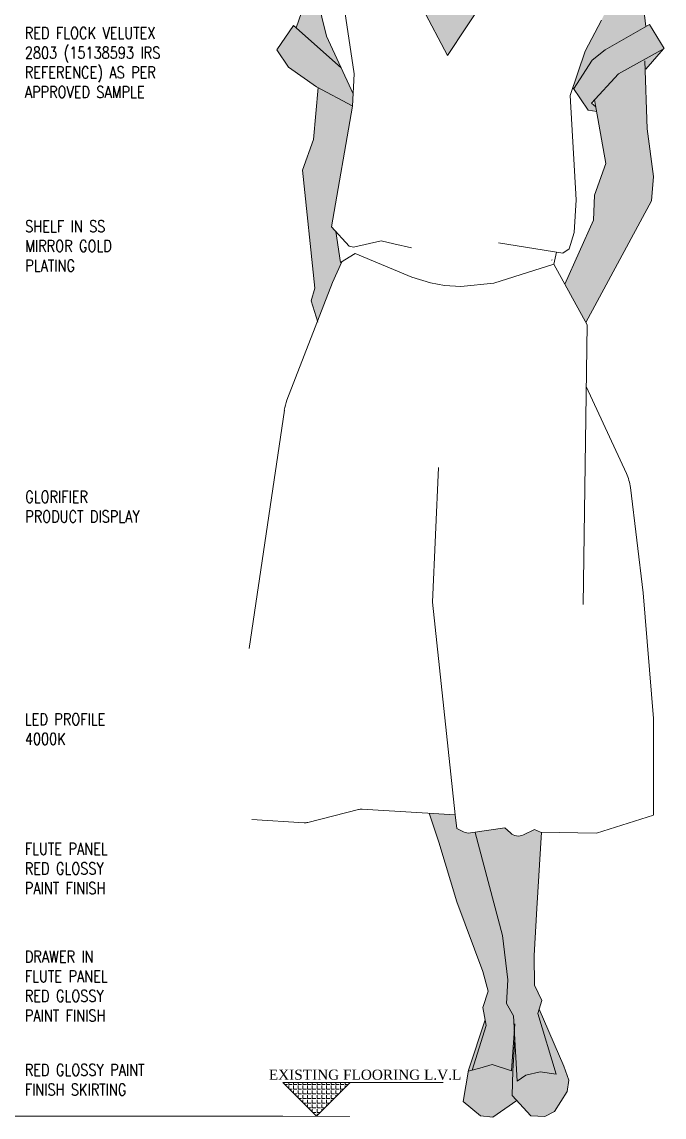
# Model space of a CAD drawing. Header units: millimetres. Extents: x 539949 to 547802, y -525020 to -515511.
# Drawn here: x 542758 to 543520, y -519883 to -518583 of the extents above; entities that cross this region are included whole.
import ezdxf

# ---------------------------------------------------------------- set-up
doc = ezdxf.new("R2010")
doc.units = ezdxf.units.MM
doc.header["$LTSCALE"] = 5
doc.header["$MEASUREMENT"] = 0
for name, color, linetype, lineweight in [('Decolab', 7, 'Continuous', 0), ('floor line', 162, 'Continuous', 13), ('MDF', 41, 'Continuous', 0), ('sk-details', 151, 'Continuous', 9), ('sk-hatch', 254, 'Continuous', 13), ('sk-wall', 23, 'Continuous', 30)]:
    doc.layers.add(name, color=color, linetype=linetype, lineweight=lineweight)
doc.layers.add('L-Det Tag', color=7, linetype='Continuous')
doc.layers.add('text', color=2, linetype='Continuous')
doc.styles.add('ABRA', font='romans.shx', dxfattribs={"width": 0.8, "bigfont": 'bigfont.shx'})
doc.styles.get("Standard").update_dxf_attribs({"font": 'arial.ttf'})

# ---------------------------------------------------------------- blocks, each defined once
blk = doc.blocks.new('A$C7DC2320F')
at = {"layer": 'floor line', "true_color": 0x5774cb}
h = blk.add_hatch(dxfattribs=at)
h.set_pattern_fill('ANGLE', color=163)
h.set_pattern_definition([(0, (-5551.324, 2093.9186), (0, 6.985), [5.08, -1.905]), (90, (-5551.324, 2093.9186), (-6.985, 4e-16), [5.08, -1.905])])
h.paths.add_polyline_path([(50, 50), (-50, 50), (0, 0)])
at = {"layer": 'floor line'}
blk.add_line((50, 50), (187.9, 50), dxfattribs=at)
blk.add_lwpolyline([(50, 50), (-50, 50), (0, 0)], close=True, dxfattribs=at)
at = {"layer": 'floor line', "color": 5, "const_width": 1}
blk.add_lwpolyline([(-50, 0), (50, 0)], dxfattribs=at)
at = {"layer": 'text', "linetype": 'ByBlock', "insert": (-71.2, 69.3), "char_height": 15, "attachment_point": 1}
blk.add_mtext_dynamic_manual_height_columns('\\pxqc;{\\fBookman Old Style|b0|i0|c0|p18;\\W1;EXISTING FLOORING L.V.L }', width=286.655, gutter_width=105, heights=[-40.7], dxfattribs=at)
blk = doc.blocks.new('A$C74DB096D')
at = {"layer": 'sk-hatch'}
h = blk.add_hatch(color=254, dxfattribs=at)
h.set_gradient(color1=(235, 216, 193), color2=(230, 207, 178), one_color=1, tint=0.8)
h.paths.add_polyline_path([(-71.4, 1115.1), (-58.2, 1189.7), (-86.1, 1220.1), (-138.8, 1249.3), (-117.4, 1224.3), (-119.8, 1155.7), (-127.3, 1100), (-124.7, 1071.5), (-48, 929.2), (-23.4, 974), (-56.8, 1049), (-58.2, 1078)])
h.paths.add_polyline_path([(270.8, 1143.5), (265.3, 1203.9), (225, 1182.4), (225, 1182.4), (249.7, 1041), (244.6, 1035.5), (238.8, 997.5), (248.7, 976), (266.1, 930.8), (273.6, 954.6), (269.2, 969.5), (283.5, 1107.4)])
h.paths.add_polyline_path([(135.6, 1457.3), (135.6, 1457.3), (131.4, 1489.9), (129.4, 1489.8, -0.132314), (75.5, 1509.4), (64.7, 1506.2), (69.3, 1494.4), (57.8, 1502), (50.9, 1465.7), (42.9, 1423.5), (63.6, 1376.1), (115.2, 1286.6), (117, 1289.6), (143.3, 1440.3)])
h.paths.add_polyline_path([(167.4, 1570.3), (161.8, 1576.8), (165, 1579.6), (165.4, 1591.1), (153.8, 1623.1), (141.1, 1638.8), (123.2, 1640.8), (130, 1601.8), (104.9, 1620.7), (104.1, 1597.8), (94.7, 1590.9), (94.7, 1579.3), (82.5, 1576.3), (74.2, 1562.7), (80.9, 1549.2), (108.2, 1526.7), (80.3, 1519.1), (82, 1511.4), (75.5, 1509.4, 0.132314), (129.4, 1489.8), (143.8, 1490.1), (161, 1494.7), (163.6, 1504.5), (162.7, 1515.8), (166.2, 1534.4), (172, 1554.7)])
h.paths.add_polyline_path([(81.7, 332.6), (47, 337.9), (40.3, 331.7, -0.313325), (24.8, 329.5), (11.9, 335.9), (4.9, 332.5), (3.9, 332.5), (9.2, 243.5), (12.4, 188.2), (11.9, 153.7), (3.4, 135.8), (8.2, 120.3), (-13.1, 49.5), (5.5, 52.1), (22.2, 48.3), (32.4, 41.2), (36.6, 117.8), (45, 132.3), (43.4, 160), (49.4, 211.6)])
h.paths.add_polyline_path([(124, 320.9), (135.3, 354.8), (104.8, 353), (103.1, 336.8), (95.2, 333, -0.153529), (87.1, 331.7), (81.7, 332.6), (49.4, 211.6), (43.4, 160), (45, 132.3), (36.6, 117.8), (35.7, 101.2), (38.9, 53.5), (61.5, 60.8), (76, 56.6), (85.1, 54.2), (68.5, 106.4), (72.7, 127.4), (66.5, 146.6), (72.5, 169.7), (103.1, 251.2)])
h = blk.add_hatch(color=12, dxfattribs=at)
h.set_gradient(color1=(185, 19, 4), color2=(180, 18, 4), one_color=1, tint=0.36, name='INVSPHERICAL')
h.paths.add_polyline_path([(-55.6, 1236.2), (-70.8, 1248.1), (-122.7, 1277.9), (-139.7, 1249.8), (-86.1, 1220.1), (-54.7, 1185.8), (-59.6, 1181.7), (-60.7, 1176), (-50.7, 1177.6), (-33.7, 1202.4)])
h.paths.add_polyline_path([(238.3, 1227.2), (224.3, 1196.8), (225, 1182.4), (267.4, 1205), (300.2, 1227.9), (313.7, 1248.2), (294.3, 1276.8)])
h.paths.add_polyline_path([(63.6, 1376.1), (39.9, 1430.3), (40.3, 1456.5), (11, 1424.6), (-2.7, 1359.9), (39.9, 1361.6), (34.1, 1348.7), (112.8, 1282.8), (115.2, 1286.6)])
h.paths.add_polyline_path([(117, 1289.6), (166, 1367.4), (193.5, 1372.8), (168.9, 1430.7), (142.3, 1454.9), (135.6, 1457.3), (135.6, 1457.3), (139.5, 1448.7), (143.9, 1443.8)])
h = blk.add_hatch(color=1, dxfattribs=at)
h.set_gradient(color1=(235, 24, 5), color2=(250, 48, 30), one_color=1, tint=0.55, name='INVSPHERICAL')
h.paths.add_polyline_path([(-66.3, 1283), (-85.2, 1321.3), (-94.3, 1359.8), (-111.3, 1335.7), (-118.1, 1275.3), (-70.8, 1248.1), (-55.6, 1236.2), (-33.7, 1202.4), (-32.7, 1204), (-47.2, 1246.9)])
h.paths.add_polyline_path([(112.8, 1282.8), (54, 1332), (114.1, 1241.6), (143.3, 1297.1), (166.8, 1367.6), (166, 1367.4)])
h.paths.add_polyline_path([(271.8, 1330.3), (255.4, 1264.2), (238.3, 1227.2), (291, 1273.9)])
h = blk.add_hatch(color=188, dxfattribs=at)
h.set_gradient(color1=(11, 5, 97), color2=(9, 4, 78), one_color=1, tint=0.16, name='INVSPHERICAL')
h.paths.add_polyline_path([(38.1, 24.5), (37.5, 53.2), (35.1, 89.6), (32.4, 41.2), (22.2, 48.3), (5.5, 52.1), (-13.1, 49.5), (8.2, 120.3), (6.5, 125.6), (-22.2, 58.7), (-28, 42.6), (-26.2, 29.3), (-11.3, 5.6), (0, 0), (16.4, 0.5)])
h.paths.add_polyline_path([(38.1, 24.5), (32.7, 18.6), (60.9, -0.8), (75.3, 0.7), (95.7, 17.4), (89.7, 52.9), (76, 56.6), (61.5, 60.8), (38.9, 53.5), (35.7, 101.2), (35.1, 89.6), (37.5, 53.2)])
h = blk.add_hatch(color=188, dxfattribs=at)
h.set_gradient(color1=(11, 5, 97), color2=(9, 4, 78), one_color=1, tint=0.16, name='INVSPHERICAL')
h.paths.add_polyline_path([(85.1, 54.2), (89.7, 52.9), (89.5, 54.2), (69.8, 113), (68.5, 106.4)])
at = {"layer": 'sk-details', "color": 251}
for p, q in [((-111.3, 1335.7), (-118.1, 1275.4)), ((54, 1332), (114.1, 1241.6)), ((255.4, 1264.2), (271.8, 1330.3)), ((271.8, 1330.3), (291, 1273.9)), ((223.2, 1220), (237.7, 1316.4)), ((114.1, 1241.6), (143.3, 1297.1)), ((-47.2, 1246.9), (-66.3, 1283)), ((-122.7, 1277.9), (-139.7, 1249.8)), ((-70.8, 1248.1), (-122.7, 1277.9)), ((294.3, 1276.8), (238.3, 1227.2)), ((313.7, 1248.2), (294.3, 1276.8)), ((224.3, 1196.8), (255.4, 1264.2)), ((-139.7, 1249.8), (-86.1, 1220.1)), ((-139, 1249.6), (-118.4, 1225.5)), ((-55.6, 1236.2), (-70.8, 1248.1)), ((-29.5, 1194.7), (-47.2, 1246.9)), ((300.2, 1227.9), (313.7, 1248.2)), ((-117, 1235.2), (-119.8, 1155.7)), ((-33.7, 1202.4), (-55.6, 1236.2)), ((-86.1, 1220.1), (-54.7, 1185.8)), ((225, 1182.4), (223.2, 1220)), ((267.4, 1205), (300.2, 1227.9)), ((224.6, 1182.2), (267.4, 1205)), ((-50.7, 1177.6), (-32.7, 1204)), ((-36.7, 1072.6), (-29.5, 1194.7)), ((265.3, 1204.3), (270.8, 1143.5)), ((-71.4, 1115.1), (-58.2, 1189.7)), ((-54.7, 1185.8), (-59.6, 1181.7)), ((249.7, 1041), (225, 1182.4)), ((-60.7, 1176), (-50.7, 1177.6)), ((-119.8, 1155.7), (-127.3, 1100)), ((270.8, 1143.5), (283.5, 1107.4)), ((-58.2, 1078), (-71.4, 1115.1)), ((283.5, 1107.4), (269.2, 969.5)), ((-127.3, 1100), (-124.7, 1071.5)), ((-56.8, 1049), (-58.2, 1078)), ((-124.7, 1071.5), (-48, 929.2)), ((-34.2, 1034.4), (-36.7, 1072.6)), ((-23.4, 974), (-56.8, 1049)), ((249.7, 1041), (229, 1018.5)), ((-28.5, 1015.3), (-34.2, 1034.4)), ((239, 999.2), (244.6, 1035.5)), ((-21, 1010.4), (-28.5, 1015.3)), ((54.1, 1022.4), (-21, 1010.4)), ((176.6, 1021.1), (156, 1016.5)), ((191.6, 1024.6), (176.6, 1021.1)), ((223.9, 1017.2), (191.6, 1024.6)), ((229, 1018.5), (223.9, 1017.2)), ((-10.6, 997.3), (-13.7, 1011.5)), ((-8, 1002.1), (-8.7, 1002.5)), ((221.9, 1009.8), (155.7, 982.3)), ((239, 999.2), (221.9, 1009.8)), ((248.7, 976), (237.6, 1000)), ((-10.6, 997.3), (-49.5, 926.5)), ((59.6, 975), (-10.6, 997.3)), ((98.2, 971.1), (59.6, 975)), ((134, 975.4), (117.4, 972.4)), ((155.7, 982.3), (134, 975.4)), ((301.8, 838.3), (248.7, 976)), ((117.4, 972.4), (98.2, 971.1)), ((269.2, 969.5), (273.6, 954.6)), ((273.6, 954.6), (265.8, 929.7)), ((-49.5, 926.5), (-44.8, 599.3)), ((-48.4, 854.2), (-95.5, 752.5)), ((346.1, 547.6), (304.9, 826.6)), ((131.4, 601.9), (124.4, 759.3)), ((-100.2, 736), (-115.1, 612.9)), ((-115.1, 612.9), (-127.2, 465.7)), ((104.8, 353), (131.4, 601.9)), ((-127.2, 465.7), (-127.1, 353)), ((104.8, 353), (214, 359.5)), ((218.2, 359.1), (277.4, 344)), ((-127.1, 352.4), (-60.6, 331.6)), ((103.1, 336.8), (104.8, 353)), ((124, 320.9), (135.3, 354.8)), ((281.6, 343.6), (343, 347.4)), ((4.9, 332.5), (11.9, 335.9)), ((11.9, 335.9), (24.8, 329.5)), ((40.3, 331.7), (47, 337.9)), ((47, 337.9), (87.1, 331.7)), ((95.2, 333), (103.1, 336.8)), ((-60.6, 331.6), (4.9, 332.5)), ((3.9, 332.5), (9.2, 243.5)), ((49.4, 211.6), (81.6, 332.3)), ((103.1, 251.2), (124, 320.9)), ((72.5, 169.7), (103.1, 251.2)), ((9.2, 243.5), (12.4, 188.2)), ((43.4, 160), (49.4, 211.6)), ((12.4, 188.2), (11.9, 153.7)), ((66.5, 146.6), (72.5, 169.7)), ((45, 132.3), (43.4, 160)), ((11.9, 153.7), (3.4, 135.8)), ((72.7, 127.4), (66.5, 146.6)), ((3.4, 135.8), (8.2, 120.3)), ((36.6, 117.8), (45, 132.3)), ((-22.2, 58.7), (6.5, 125.6)), ((8.2, 120.3), (-13.1, 49.5)), ((32.4, 41.2), (36.6, 117.8)), ((68.5, 106.4), (72.7, 127.4)), ((35.2, 108.5), (38.9, 53.5)), ((85.1, 54.2), (68.5, 106.4)), ((69.8, 113), (89.5, 54.2)), ((35, 90.7), (37.5, 53.2)), ((-28, 42.6), (-22.2, 58.7)), ((-13.1, 49.5), (5.5, 52.1)), ((5.5, 52.1), (22.2, 48.3)), ((37.5, 53.2), (38.1, 24.5)), ((38.9, 53.5), (61.5, 60.8)), ((61.5, 60.8), (76, 56.6)), ((76, 56.6), (89.7, 52.9)), ((89.5, 54.2), (95.7, 17.4)), ((-26.2, 29.3), (-28, 42.6)), ((22.2, 48.3), (32.4, 41.2)), ((-11.3, 5.6), (-26.2, 29.3)), ((38.1, 24.5), (16.4, 0.5)), ((60.9, -0.8), (32.7, 18.6)), ((95.7, 17.4), (75.3, 0.7)), ((0, 0), (-11.3, 5.6)), ((16.4, 0.5), (0, 0)), ((75.3, 0.7), (60.9, -0.8))]:
    blk.add_line(p, q, dxfattribs=at)
for centre, radius, start, end in [((250.6, 818.6), 54.9, 8.4038, 21.098), ((-45.7, 729.4), 54.9, 155.1559, 173.0932), ((214.8, 345.8), 13.7, 75.7305, 93.412), ((280.8, 357.3), 13.7, 255.7305, 273.5131), ((31, 341.8), 13.7, 243.4979, 313.0862), ((89.2, 345.3), 13.7, 261.1819, 296.0956)]:
    blk.add_arc(centre, radius, start, end, dxfattribs=at)

msp = doc.modelspace()

# ---------------------------------------------------------------- linework, layer by layer
at = {"layer": 'Decolab'}
msp.add_line((541713.3, -519882.2), (543067.2, -519882.2), dxfattribs=at)

# ---------------------------------------------------------------- block references
at = {"layer": 'MDF', "xscale": 0.8000211310939817, "yscale": 0.8000211310939817, "zscale": 0.8000211310939817}
msp.add_blockref('A$C7DC2320F', (543107.2, -519882.2), dxfattribs=at)
at = {"layer": 'sk-wall', "xscale": -1.014209084439033, "yscale": 1.014209084439033, "zscale": 1.014209084439033}
msp.add_blockref('A$C74DB096D', (543378.3, -519882.3), dxfattribs=at)

# ---------------------------------------------------------------- texts
at = {"layer": 'L-Det Tag', "color": 7, "char_height": 14, "attachment_point": 4, "style": 'ABRA'}
for s, width, gutter_width, heights, insert in [('{\\Fromans|c0;RED FLOCK VELUTEX 2803 (15138593 IRS REFERENCE) AS PER APPROVED SAMPLE}', 186.518, 24, [-89.3], (542761, -518631.4)), ('{\\Fromans|c0;SHELF IN SS MIRROR GOLD PLATING }', 127.408, 56.3, [-60.7], (542761.5, -518849.1)), ('{\\Fromans|c0;GLORIFIER PRODUCT DISPLAY }', 154.051, 56.3, [-37.3], (542761.5, -519158.5)), ('{\\Fromans|c0;LED PROFILE 4000K }', 110.609, 24, [-37.3], (542761, -519422.6)), ('{\\Fromans|c0;FLUTE PANEL RED GLOSSY PAINT FINISH}', 118.81, 24, [-60.7], (542761, -519588)), ('{\\Fromans|c0;DRAWER IN FLUTE PANEL RED GLOSSY PAINT FINISH}', 118.81, 24, [-84], (542761, -519727.6)), ('{\\Fromans|c0;RED GLOSSY PAINT FINISH SKIRTING }', 163.6, 24, [-37.3], (542761, -519838.8))]:
    msp.add_mtext_dynamic_manual_height_columns(s, width=width, gutter_width=gutter_width, heights=heights, dxfattribs=dict(at, insert=insert))

doc.saveas('drawing.dxf')
